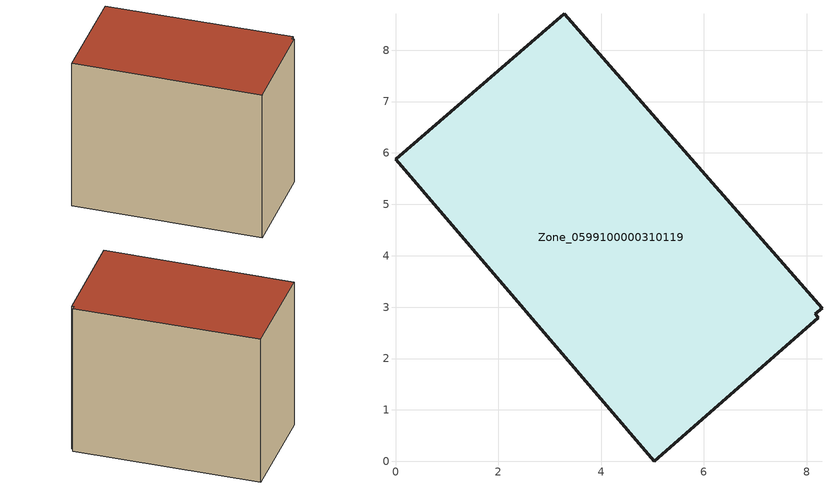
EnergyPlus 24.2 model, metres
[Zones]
Zone_0599100000310119
 floor ground (C_G): 0,5.88 3.28,8.71 8.3,2.98 8.16,2.87 8.23,2.8 5.03,0 z0
 wall outside (C_F): 3.28,8.71 0,5.88 5.03,0 8.23,2.8 8.16,2.87 8.3,2.98 3.28,8.71 z0:6.52
 roof outside (C_R): 5.03,0 8.23,2.8 8.16,2.87 8.3,2.98 3.28,8.71 0,5.88 z6.52
[BUILDING]
Pand.0599100000310119: North Axis=0; Terrain=City; Loads Convergence Tolerance Value=0.04; Temperature Convergence Tolerance Value=0.4; Solar Distribution=FullExterior; Maximum Number of Warmup Days=25; Minimum Number of Warmup Days=1
[Site:Location]
Rotterdam.The.Hague.AP_ZH_NLD Design_Conditions: Latitude=51.96; Longitude=4.45; Time Zone=1; Elevation=-4.5
[SITE:GROUNDTEMPERATURE:BUILDINGSURFACE]
18, 18, 18, 18, 18, 18, 18, 18, 18, 18, 18, 18
[MATERIAL] Thermal Absorptance=0.9; Solar Absorptance=0.7; Visible Absorptance=0.7
Name | Roughness | Thickness | Conductivity | Density | Specific Heat
G.TI.1946 | MediumSmooth | 0.15 | 1 | 540 | 1210
F.TI.1946 | Rough | 0.3 | 0.857143 | 1920 | 840
R.TI.1946 | MediumRough | 0.2 | 0.1 | 1500 | 1000
[CONSTRUCTION]
C_G: G.TI.1946
C_F: F.TI.1946
C_R: R.TI.1946
[ZONE]
Zone_0599100000310119: Type=1; Multiplier=1; Ceiling Height=Autocalculate; Volume=Autocalculate; Floor Area=autocalculate; Part of Total Floor Area=Yes
[ZONEINFILTRATION:DESIGNFLOWRATE]
Infil_Zone_0599100000310119: Zone or ZoneList or Space or SpaceList=Zone_0599100000310119; Schedule=AlwaysOn; Design Flow Rate Calculation Method=Flow/Area; Flow Rate per Floor Area=0.003; Constant Term Coefficient=1; Temperature Term Coefficient=0; Velocity Term Coefficient=0; Velocity Squared Term Coefficient=0
[HVACTEMPLATE:ZONE:IDEALLOADSAIRSYSTEM]
Zone_0599100000310119: Maximum Heating Supply Air Temperature=50; Minimum Cooling Supply Air Temperature=13; Maximum Heating Supply Air Humidity Ratio=0.0156; Minimum Cooling Supply Air Humidity Ratio=0.0077; Heating Limit=NoLimit; Cooling Limit=NoLimit; Dehumidification Control Type=ConstantSensibleHeatRatio; Cooling Sensible Heat Ratio=0.7; Dehumidification Setpoint=60; Humidification Control Type=None; Humidification Setpoint=30; Outdoor Air Method=None; Outdoor Air Flow Rate per Person=0.00944; Outdoor Air Flow Rate per Zone Floor Area=0; Outdoor Air Flow Rate per Zone=0; Demand Controlled Ventilation Type=None; Outdoor Air Economizer Type=NoEconomizer; Heat Recovery Type=None; Sensible Heat Recovery Effectiveness=0.7; Latent Heat Recovery Effectiveness=0.65
[ZONECONTROL:THERMOSTAT]
ThermostatControl_Zone_0599100000310119: Zone or ZoneList=Zone_0599100000310119; Control Type Schedule=DualSetpointControlType; Control 1=Thermostat_Zone_0599100000310119; Temperature Difference Between Cutout And Setpoint=0
[THERMOSTATSETPOINT:DUALSETPOINT]
Thermostat_Zone_0599100000310119: Heating Setpoint Temperature Schedule=HeatingSetpoint_Zone_0599100000310119; Cooling Setpoint Temperature Schedule=CoolingSetpoint_Zone_0599100000310119
[SCHEDULE:COMPACT]
HeatingSetpoint_Zone_0599100000310119: Through: 12/31, For: AllDays, Until: 24:00, 21
CoolingSetpoint_Zone_0599100000310119: Through: 12/31, For: AllDays, Until: 24:00, 24
DualSetpointControlType: Through: 12/31, For: AllDays, Until: 24:00, 4
AlwaysOn: Through: 12/31, For: AllDays, Until: 24:00, 1
